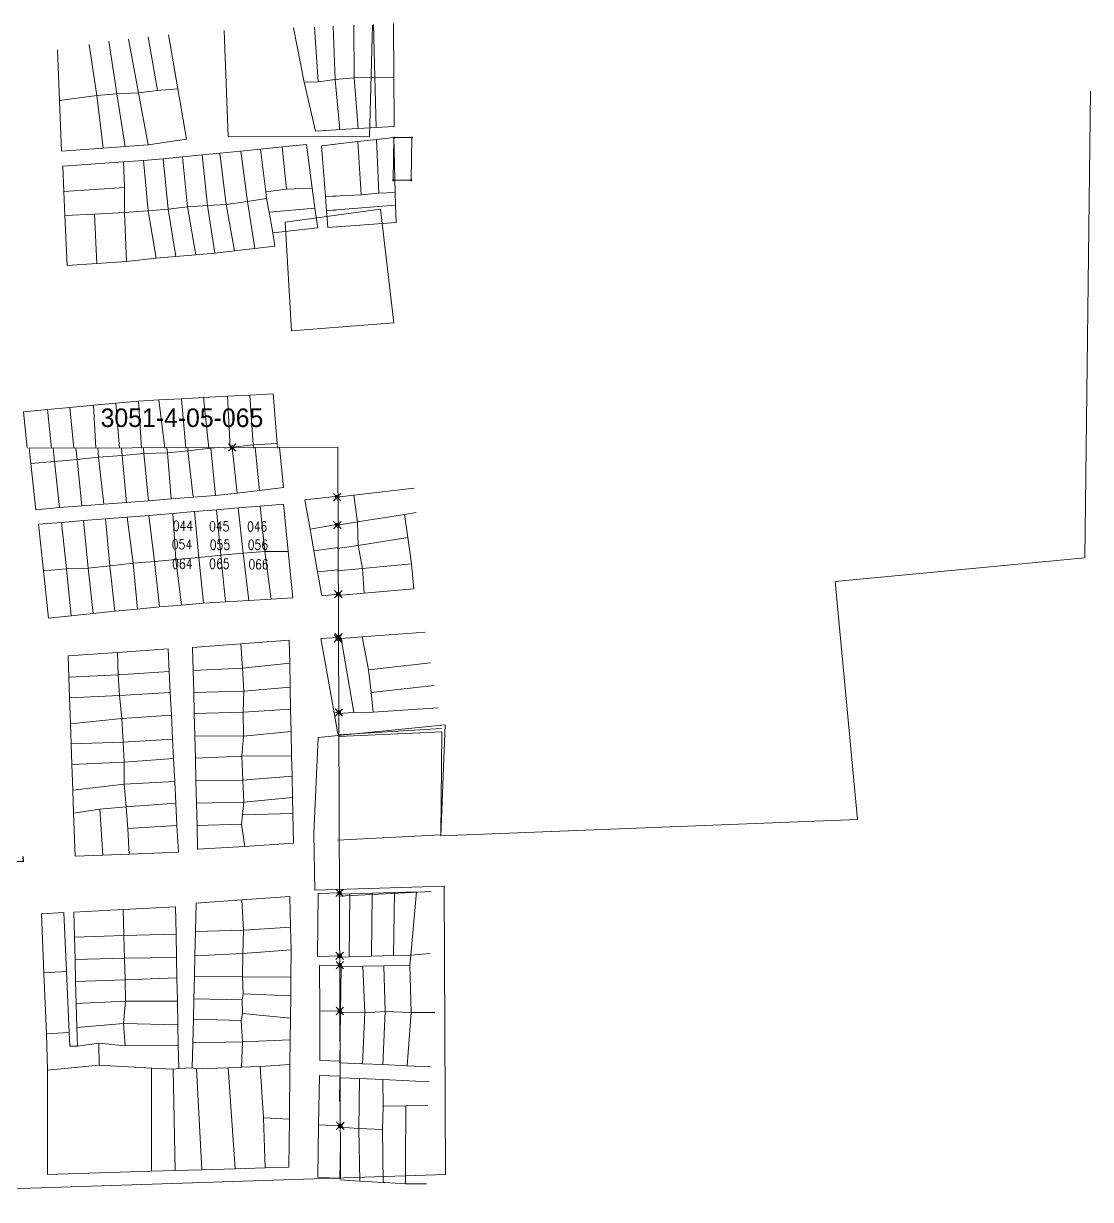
# Model space of a CAD drawing. Header units: millimetres. Extents: x 605783 to 622482, y 1302882 to 1322290.
# Drawn here: x 621669.5 to 622101.2, y 1321432.2 to 1321908.1 of the extents above; entities that cross this region are included whole.
import ezdxf
from ezdxf.enums import TextEntityAlignment as Align

# ---------------------------------------------------------------- set-up
doc = ezdxf.new("R2010")
doc.units = ezdxf.units.MM
doc.header["$PDMODE"] = 35
doc.header["$PDSIZE"] = 1.5
for name, color, linetype in [('10', 7, 'Continuous'), ('2', 7, 'Continuous'), ('6', 7, 'Continuous'), ('CVL_CUADCON_LIN', 8, 'Continuous')]:
    doc.layers.add(name, color=color, linetype=linetype)
for name, color, linetype, lineweight in [('Nivel 1', 7, 'Continuous', 0), ('Nivel 10', 7, 'Continuous', 0), ('Nivel 16', 7, 'Continuous', 0), ('Nivel 2', 7, 'Continuous', 0), ('Nivel 30', 7, 'Continuous', 0)]:
    doc.layers.add(name, color=color, linetype=linetype, lineweight=lineweight)
doc.styles.add('ROMANS', font='ROMANS', dxfattribs={"height": 0.2})
doc.styles.add('Style-ENGINEERING', font='ENGINEERING.shx')
doc.dimstyles.new('STANDARD$0', dxfattribs={"dimtxt": 0.6, "dimasz": 0.5, "dimexe": 0.125, "dimexo": 0.000625, "dimgap": 0.0625, "dimtad": 0, "dimzin": 1, "dimdsep": 46, "dimtxsty": 'ROMANS', "dimblk1": 'ARCHTICK', "dimblk2": 'ARCHTICK', "dimsah": 1, "dimcen": 2.5, "dimclrd": 1, "dimclre": 1, "dimclrt": 30, "dimaunit": 1, "dimadec": 0, "dimazin": 0, "dimtfac": 1, "dimtix": 1, "dimtofl": 0, "dimtmove": 1, "dimatfit": 3, "dimldrblk": 'ARCHTICK', "dimfxl": 1, "dimtolj": 1, "dimtzin": 1, "dimarcsym": 0})

# ---------------------------------------------------------------- blocks, each defined once
blk = doc.blocks.new('_ARCHTICK')
at = {"color": 0, "linetype": 'ByBlock', "const_width": 0.15}
blk.add_lwpolyline([(-0.5, -0.5), (0.5, 0.5)], dxfattribs=at)
blk = doc.blocks.new('*D317')
at = {"layer": 'CVL_CUADCON_LIN', "color": 1, "lineweight": -2, "ltscale": 0.5, "transparency": 16777216}
for p, q in [((621669.27, 1321570.99), (621669.35, 1321568.88)), ((621648.12, 1321570.2), (621648.2, 1321568.09)), ((621648.2, 1321568.21), (621658.12, 1321568.58)), ((621669.34, 1321569), (621659.42, 1321568.63))]:
    blk.add_line(p, q, dxfattribs=at)
at = {"layer": 'Defpoints', "color": 0, "lineweight": 5, "ltscale": 0.5, "transparency": 16777216}
for p in [(621669.27, 1321570.99), (621648.12, 1321570.2), (621669.34, 1321569)]:
    blk.add_point(p, dxfattribs=at)
at = {"layer": 'CVL_CUADCON_LIN', "color": 1, "lineweight": -2, "ltscale": 0.5, "transparency": 16777216, "xscale": 0.5, "yscale": 0.5, "zscale": 0.5}
for p, rotation in [((621648.2, 1321568.21), 182.1297429519543), ((621669.34, 1321569), 2.129742951954347)]:
    blk.add_blockref('_ARCHTICK', p, dxfattribs=dict(at, rotation=rotation))
at = {"layer": 'CVL_CUADCON_LIN', "color": 30, "lineweight": 5, "ltscale": 0.5, "transparency": 16777216, "insert": (621658.77, 1321568.61), "char_height": 0.2, "attachment_point": 5, "rotation": 2.1297, "style": 'ROMANS'}
blk.add_mtext('\\A1;21.16m.', dxfattribs=at)

msp = doc.modelspace()

# ---------------------------------------------------------------- linework, layer by layer
at = {"color": 1, "linetype": 'Continuous', "lineweight": 5, "flags": 128}
msp.add_lwpolyline([(621819.39813, 1321861.90326), (621826.60809, 1321861.90346), (621826.36259, 1321844.65516), (621819.13259, 1321844.65516)], close=True, dxfattribs=at)
at = {"color": 1, "lineweight": 5}
for points in [[(621819.13639, 1321844.90513), (621819.39428, 1321861.65329)], [(621819.64809, 1321861.90327), (621826.35809, 1321861.90345)], [(621826.60453, 1321861.65349), (621826.36614, 1321844.90514)], [(621826.11259, 1321844.65516), (621819.38259, 1321844.65516)]]:
    msp.add_lwpolyline(points, dxfattribs=at)
for centre in [(621819.39809, 1321861.90326), (621826.60809, 1321861.90346), (621819.13259, 1321844.65516), (621826.36259, 1321844.65516)]:
    msp.add_circle(centre, 0.25, dxfattribs=at)
at = {"layer": '2', "color": 1, "linetype": 'Continuous', "lineweight": 5}
for points in [[(621750.77192, 1321905.29493), (621752.29592, 1321862.35793), (621809.46692, 1321862.17193), (621810.72392, 1321907.41093)], [(621840.31692, 1321442.31393), (621839.74892, 1321558.99293), (621787.42992, 1321557.38493), (621787.01392, 1321580.26093), (621788.77192, 1321619.16593), (621840.05092, 1321624.32693), (621838.33592, 1321579.31993), (622006.96592, 1321585.99893), (621997.90392, 1321682.28593), (622098.94192, 1321691.83393), (622101.16692, 1321880.72693)], [(621840.31692, 1321442.31393), (621533.00892, 1321432.19993), (621531.15492, 1321478.96293), (621494.86792, 1321473.39093), (621477.61492, 1321578.52293), (621512.88392, 1321584.34193), (621508.60792, 1321614.31193), (621478.91492, 1321610.30693), (621475.91792, 1321675.11193), (621526.91092, 1321684.59193), (621520.92692, 1321740.73393), (621535.65092, 1321742.09893)]]:
    msp.add_lwpolyline(points, dxfattribs=at)
msp.add_lwpolyline([(621775.36892, 1321827.67493), (621813.95892, 1321832.97393), (621819.31192, 1321787.00993), (621777.91592, 1321783.72693)], close=True, dxfattribs=at)
at = {"layer": '6', "color": 1, "linetype": 'Continuous', "lineweight": 5}
msp.add_line((621797.05609, 1321554.93326), (621834.49209, 1321556.77426), dxfattribs=at)
msp.add_lwpolyline([(621797.05409, 1321619.52926), (621838.80709, 1321621.49026), (621838.39709, 1321579.71226), (621796.59309, 1321577.64926)], dxfattribs=at)
at = {"layer": 'CVL_CUADCON_LIN', "color": 1, "lineweight": 5, "ltscale": 0.5, "const_width": 0.1, "flags": 128}
for points in [[(621833.88565, 1321485.88914), (621824.69009, 1321486.31426)], [(621833.70009, 1321479.86426), (621824.50452, 1321480.28938)]]:
    msp.add_lwpolyline(points, dxfattribs=at)
at = {"layer": 'Nivel 1', "color": 1, "linetype": 'Continuous', "lineweight": 5}
msp.add_line((621748.38709, 1321736.50026), (621748.38809, 1321736.50026), dxfattribs=at)
for p in [(621753.96709, 1321736.52126), (621796.46609, 1321716.39326), (621796.50709, 1321705.02426), (621796.90009, 1321677.12326), (621796.96509, 1321659.66926), (621796.67209, 1321659.17726), (621797.07809, 1321629.31326), (621797.35009, 1321556.27326), (621797.44509, 1321530.77126), (621797.45909, 1321527.00526), (621797.52809, 1321508.47526), (621797.70109, 1321462.02826)]:
    msp.add_point(p, dxfattribs=at)
at = {"layer": 'Nivel 16', "color": 1, "linetype": 'Continuous', "lineweight": 5, "flags": 128}
msp.add_lwpolyline([(621671.84509, 1321736.21626), (621796.67809, 1321736.67926), (621797.78009, 1321440.67526)], dxfattribs=at)
at = {"layer": 'Nivel 2', "color": 1, "linetype": 'Continuous', "lineweight": 5, "flags": 128}
for points in [[(621797.05409, 1321619.52926), (621838.80709, 1321621.49026), (621838.39709, 1321579.71226), (621796.59309, 1321577.64926)], [(621797.05609, 1321554.93326), (621834.49209, 1321556.77426)]]:
    msp.add_lwpolyline(points, dxfattribs=at)
at = {"layer": 'Nivel 30', "color": 1, "linetype": 'Continuous', "lineweight": 5}
for p, q in [((621783.05809, 1321884.37026), (621778.81309, 1321906.28126)), ((621788.69609, 1321884.47526), (621787.27809, 1321906.65726)), ((621794.78409, 1321906.99026), (621795.65209, 1321885.48626)), ((621794.78409, 1321906.99026), (621795.65209, 1321885.48626)), ((621803.24809, 1321886.06026), (621803.14909, 1321907.36126)), ((621811.17509, 1321907.71726), (621811.72209, 1321886.35126)), ((621819.25009, 1321908.07626), (621819.35209, 1321886.16826)), ((621699.25009, 1321878.95426), (621696.13409, 1321899.57726)), ((621704.09309, 1321900.88026), (621707.26509, 1321879.60526)), ((621716.10409, 1321880.01126), (621712.07509, 1321901.75926)), ((621719.99609, 1321902.63026), (621723.79809, 1321880.92626)), ((621728.23609, 1321903.53726), (621732.02009, 1321881.70426)), ((621684.12909, 1321876.90626), (621683.28809, 1321897.47226)), ((621795.65209, 1321885.48626), (621788.69609, 1321884.47526)), ((621795.65209, 1321885.48626), (621794.51509, 1321885.32126)), ((621803.24809, 1321886.06026), (621795.65209, 1321885.48626)), ((621796.08109, 1321885.51826), (621795.65209, 1321885.48626)), ((621795.65209, 1321885.48626), (621796.08109, 1321880.90826)), ((621795.65209, 1321885.48626), (621797.55909, 1321865.13426)), ((621811.72209, 1321886.35126), (621803.24809, 1321886.06026)), ((621803.24809, 1321886.06026), (621804.96409, 1321865.57826)), ((621812.17909, 1321866.01126), (621811.72209, 1321886.35126)), ((621819.35209, 1321886.16826), (621811.72209, 1321886.35126)), ((621819.35209, 1321886.16826), (621819.43409, 1321868.65526)), ((621707.26509, 1321879.60526), (621716.10409, 1321880.01126)), ((621723.79809, 1321880.92626), (621716.10409, 1321880.01126)), ((621716.10409, 1321880.01126), (621720.00109, 1321858.95326)), ((621723.79809, 1321880.92626), (621732.02009, 1321881.70426)), ((621732.02009, 1321881.70426), (621735.48209, 1321861.23626)), ((621788.69609, 1321884.47526), (621783.05809, 1321884.37026)), ((621787.66409, 1321864.54126), (621783.05809, 1321884.37026)), ((621699.25009, 1321878.95426), (621684.12909, 1321876.90626)), ((621684.96709, 1321856.45026), (621684.12909, 1321876.90626)), ((621699.25009, 1321878.95426), (621707.26509, 1321879.60526)), ((621701.72009, 1321857.64726), (621699.25009, 1321878.95426)), ((621710.70209, 1321858.28826), (621707.26509, 1321879.60526)), ((621804.96409, 1321865.57826), (621797.55909, 1321865.13426)), ((621812.17909, 1321866.01126), (621804.96409, 1321865.57826)), ((621819.44409, 1321866.44726), (621812.17909, 1321866.01126)), ((621819.43409, 1321868.65526), (621819.44409, 1321866.44726)), ((621735.48209, 1321861.23626), (621720.00109, 1321858.95326)), ((621796.08109, 1321865.04526), (621787.66409, 1321864.54126)), ((621797.55909, 1321865.13426), (621794.51509, 1321864.95226)), ((621804.82909, 1321860.27126), (621812.34109, 1321861.11326)), ((621812.34109, 1321861.11326), (621819.39809, 1321861.90326)), ((621813.21709, 1321839.37126), (621812.34109, 1321861.11326)), ((621819.39809, 1321861.90326), (621819.93709, 1321839.75026)), ((621701.72009, 1321857.64726), (621684.96709, 1321856.45026)), ((621710.70209, 1321858.28826), (621701.72009, 1321857.64726)), ((621720.00109, 1321858.95326), (621710.70209, 1321858.28826)), ((621748.91809, 1321855.61326), (621757.41209, 1321856.46226)), ((621757.41209, 1321856.46226), (621765.43809, 1321857.26226)), ((621757.41209, 1321856.46226), (621760.15209, 1321836.01026)), ((621765.43809, 1321857.26226), (621774.18109, 1321858.13526)), ((621765.43809, 1321857.26226), (621767.59609, 1321839.98826)), ((621774.18109, 1321858.13526), (621783.96709, 1321859.11326)), ((621774.18109, 1321858.13526), (621775.88109, 1321841.05126)), ((621783.96709, 1321859.11326), (621786.35009, 1321841.49726)), ((621790.09209, 1321858.62026), (621796.08109, 1321859.29126)), ((621791.65409, 1321838.02526), (621790.09209, 1321858.62026)), ((621794.51509, 1321859.11626), (621804.82909, 1321860.27126)), ((621806.13609, 1321838.71926), (621804.82909, 1321860.27126)), ((621685.42809, 1321850.33826), (621709.93709, 1321852.06726)), ((621709.93709, 1321852.06726), (621718.09909, 1321852.70526)), ((621710.34709, 1321841.78426), (621709.93709, 1321852.06726)), ((621718.09909, 1321852.70526), (621725.99109, 1321853.32426)), ((621718.09909, 1321852.70526), (621719.99109, 1321832.23926)), ((621725.99109, 1321853.32426), (621733.82909, 1321854.10726)), ((621728.06909, 1321832.97026), (621725.99109, 1321853.32426)), ((621733.82909, 1321854.10726), (621741.82509, 1321854.90526)), ((621733.82909, 1321854.10726), (621735.90009, 1321833.92026)), ((621741.82509, 1321854.90526), (621748.91809, 1321855.61326)), ((621744.00409, 1321834.42726), (621741.82509, 1321854.90526)), ((621748.91809, 1321855.61326), (621751.55509, 1321834.81726)), ((621685.86409, 1321840.04926), (621685.42809, 1321850.33826)), ((621710.34709, 1321841.78426), (621685.86409, 1321840.04926)), ((621710.34709, 1321841.78426), (621710.37609, 1321831.53426)), ((621686.27509, 1321830.35026), (621685.86409, 1321840.04926)), ((621760.15209, 1321836.01026), (621767.87309, 1321837.24126)), ((621775.88109, 1321841.05126), (621767.59609, 1321839.98826)), ((621767.87309, 1321837.24126), (621767.59609, 1321839.98826)), ((621767.87309, 1321837.24126), (621768.93509, 1321831.73326)), ((621786.35009, 1321841.49726), (621775.88109, 1321841.05126)), ((621786.35009, 1321841.49726), (621787.45009, 1321833.36526)), ((621796.08109, 1321838.23726), (621791.65409, 1321838.02526)), ((621792.09009, 1321832.28526), (621791.65409, 1321838.02526)), ((621806.13609, 1321838.71926), (621794.51509, 1321838.16226)), ((621813.21709, 1321839.37126), (621806.13609, 1321838.71926)), ((621813.21709, 1321839.37126), (621819.93709, 1321839.75026)), ((621819.93709, 1321839.75026), (621820.06409, 1321834.55726)), ((621710.37609, 1321831.53426), (621719.99109, 1321832.23926)), ((621728.06909, 1321832.97026), (621719.99109, 1321832.23926)), ((621723.22409, 1321813.11726), (621719.99109, 1321832.23926)), ((621728.06909, 1321832.97026), (621735.90009, 1321833.92026)), ((621731.11409, 1321813.78126), (621728.06909, 1321832.97026)), ((621744.00409, 1321834.42726), (621735.90009, 1321833.92026)), ((621735.90009, 1321833.92026), (621739.30109, 1321814.47026)), ((621751.55509, 1321834.81726), (621744.00409, 1321834.42726)), ((621744.00409, 1321834.42726), (621746.90309, 1321815.11026)), ((621751.55509, 1321834.81726), (621760.15209, 1321836.01026)), ((621751.55509, 1321834.81726), (621754.86809, 1321816.05126)), ((621760.15209, 1321836.01026), (621763.14009, 1321817.02726)), ((621787.45009, 1321833.36526), (621768.93509, 1321831.73326)), ((621787.45009, 1321833.36526), (621788.53709, 1321825.33326)), ((621796.08109, 1321832.60926), (621792.09009, 1321832.28526)), ((621792.60409, 1321825.49726), (621792.09009, 1321832.28526)), ((621820.06409, 1321834.55726), (621794.51509, 1321832.48226)), ((621820.06409, 1321834.55726), (621820.23609, 1321827.50426)), ((621686.27509, 1321830.35026), (621698.29809, 1321830.95726)), ((621687.13309, 1321810.10226), (621686.27509, 1321830.35026)), ((621710.37609, 1321831.53426), (621698.29809, 1321830.95726)), ((621698.29809, 1321830.95726), (621699.18009, 1321810.91926)), ((621711.22909, 1321811.73626), (621710.37609, 1321831.53426)), ((621770.37809, 1321823.36626), (621768.93509, 1321831.73326)), ((621820.23609, 1321827.50426), (621794.51509, 1321825.63626)), ((621788.53709, 1321825.33326), (621770.37809, 1321823.36626)), ((621770.37809, 1321823.36626), (621771.14409, 1321817.97226)), ((621796.08109, 1321825.75026), (621792.60409, 1321825.49726)), ((621771.14409, 1321817.97226), (621763.14009, 1321817.02726)), ((621731.11409, 1321813.78126), (621723.22409, 1321813.11726)), ((621739.30109, 1321814.47026), (621731.11409, 1321813.78126)), ((621746.90309, 1321815.11026), (621739.30109, 1321814.47026)), ((621754.86809, 1321816.05126), (621746.90309, 1321815.11026)), ((621763.14009, 1321817.02726), (621754.86809, 1321816.05126)), ((621699.18009, 1321810.91926), (621687.13309, 1321810.10226)), ((621711.22909, 1321811.73626), (621699.18009, 1321810.91926)), ((621723.22409, 1321813.11726), (621711.22909, 1321811.73626)), ((621724.26709, 1321755.74426), (621733.41009, 1321756.23326)), ((621733.41009, 1321756.23326), (621742.31609, 1321756.70926)), ((621733.41009, 1321756.23326), (621735.20709, 1321736.24526)), ((621742.31609, 1321756.70926), (621752.06809, 1321757.22926)), ((621742.31609, 1321756.70926), (621744.55109, 1321736.24526)), ((621752.06809, 1321757.22926), (621761.03309, 1321757.70926)), ((621753.19509, 1321736.46826), (621752.06809, 1321757.22926)), ((621761.03309, 1321757.70926), (621770.47609, 1321758.21326)), ((621762.41609, 1321737.60526), (621761.03309, 1321757.70926)), ((621770.47609, 1321758.21326), (621772.15409, 1321738.09326)), ((621669.60009, 1321750.90426), (621679.26009, 1321751.82026)), ((621679.26009, 1321751.82026), (621688.23409, 1321752.67026)), ((621679.26009, 1321751.82026), (621680.82709, 1321736.24526)), ((621688.23409, 1321752.67026), (621697.81409, 1321753.57826)), ((621688.23409, 1321752.67026), (621689.95809, 1321736.24526)), ((621697.81409, 1321753.57826), (621706.89909, 1321754.43826)), ((621698.84909, 1321736.24526), (621697.81409, 1321753.57826)), ((621706.89909, 1321754.43826), (621716.03109, 1321755.30426)), ((621706.89909, 1321754.43826), (621708.38309, 1321736.24526)), ((621716.03109, 1321755.30426), (621724.26709, 1321755.74426)), ((621716.03109, 1321755.30426), (621717.33709, 1321736.24526)), ((621724.26709, 1321755.74426), (621726.75509, 1321736.24526)), ((621671.07109, 1321736.24526), (621669.60009, 1321750.90426)), ((621762.41609, 1321737.60526), (621753.19509, 1321736.46826)), ((621772.15409, 1321738.09326), (621762.41609, 1321737.60526)), ((621762.55009, 1321736.24526), (621762.41609, 1321737.60526)), ((621772.15409, 1321738.09326), (621772.34409, 1321736.24526)), ((621672.46809, 1321730.01826), (621671.84609, 1321736.21626)), ((621681.59909, 1321736.25226), (621682.14109, 1321730.85926)), ((621690.72809, 1321736.28626), (621691.22109, 1321731.59226)), ((621691.22109, 1321731.59226), (621699.81709, 1321732.60026)), ((621699.81709, 1321732.60026), (621699.59509, 1321736.31926)), ((621699.81709, 1321732.60026), (621709.39009, 1321733.24726)), ((621702.08309, 1321713.57226), (621699.81709, 1321732.60026)), ((621709.13609, 1321736.35426), (621709.39009, 1321733.24726)), ((621709.39009, 1321733.24726), (621718.24009, 1321734.08626)), ((621709.39009, 1321733.24726), (621711.16709, 1321714.27226)), ((621718.08209, 1321736.38726), (621718.24009, 1321734.08626)), ((621718.24009, 1321734.08626), (621727.77709, 1321734.40626)), ((621720.05009, 1321714.95626), (621718.24009, 1321734.08626)), ((621727.52009, 1321736.42226), (621727.77709, 1321734.40626)), ((621727.77709, 1321734.40626), (621736.06609, 1321735.21826)), ((621729.24309, 1321715.66426), (621727.77709, 1321734.40626)), ((621735.95509, 1321736.45426), (621736.06609, 1321735.21826)), ((621745.33209, 1321736.21126), (621736.06609, 1321735.21826)), ((621736.06609, 1321735.21826), (621738.21809, 1321716.35426)), ((621745.30209, 1321736.48826), (621745.33209, 1321736.21126)), ((621745.33209, 1321736.21126), (621748.38709, 1321736.50026)), ((621747.27009, 1321717.05226), (621745.33209, 1321736.21126)), ((621750.83609, 1321736.24526), (621753.19509, 1321736.46826)), ((621753.22009, 1321736.24526), (621753.19509, 1321736.46826)), ((621756.00709, 1321718.08526), (621753.96709, 1321736.52126)), ((621765.00009, 1321719.14926), (621763.29109, 1321736.55526)), ((621773.08209, 1321736.59126), (621774.75709, 1321720.30226)), ((621682.14109, 1321730.85926), (621672.46809, 1321730.01826)), ((621674.53109, 1321711.33126), (621672.46809, 1321730.01826)), ((621691.22109, 1321731.59226), (621682.14109, 1321730.85926)), ((621684.07709, 1321712.18626), (621682.14109, 1321730.85926)), ((621693.07009, 1321712.87926), (621691.22109, 1321731.59226)), ((621756.00709, 1321718.08526), (621747.27009, 1321717.05226)), ((621765.00009, 1321719.14926), (621756.00709, 1321718.08526)), ((621774.75709, 1321720.30226), (621765.00009, 1321719.14926)), ((621803.19709, 1321717.18526), (621827.59309, 1321720.05926)), ((621702.08309, 1321713.57226), (621693.07009, 1321712.87926)), ((621711.16709, 1321714.27226), (621702.08309, 1321713.57226)), ((621720.05009, 1321714.95626), (621711.16709, 1321714.27226)), ((621729.24309, 1321715.66426), (621720.05009, 1321714.95626)), ((621738.21809, 1321716.35426), (621729.24309, 1321715.66426)), ((621747.27009, 1321717.05226), (621738.21809, 1321716.35426)), ((621765.26209, 1321712.79326), (621774.72209, 1321713.59026)), ((621774.72209, 1321713.59026), (621776.62709, 1321694.37926)), ((621783.40309, 1321715.29226), (621796.75209, 1321716.86426)), ((621785.46809, 1321703.47526), (621783.40309, 1321715.29226)), ((621796.46609, 1321716.39326), (621803.19709, 1321717.18526)), ((621803.19709, 1321717.18526), (621804.71409, 1321706.46926)), ((621684.07709, 1321712.18626), (621674.53109, 1321711.33126)), ((621693.07009, 1321712.87926), (621684.07709, 1321712.18626)), ((621711.47509, 1321708.30026), (621720.24709, 1321708.99726)), ((621720.24709, 1321708.99726), (621729.97709, 1321709.81726)), ((621722.52809, 1321690.32226), (621720.24709, 1321708.99726)), ((621729.97709, 1321709.81726), (621738.75109, 1321710.55726)), ((621729.97709, 1321709.81726), (621731.19709, 1321691.21226)), ((621738.75109, 1321710.55726), (621747.54409, 1321711.29826)), ((621738.75109, 1321710.55726), (621740.44409, 1321691.96726)), ((621747.54409, 1321711.29826), (621756.31809, 1321712.03926)), ((621747.54409, 1321711.29826), (621749.40609, 1321692.90926)), ((621756.31809, 1321712.03926), (621765.26209, 1321712.79326)), ((621756.31809, 1321712.03926), (621758.35709, 1321693.70226)), ((621765.26209, 1321712.79326), (621767.18809, 1321694.40626)), ((621823.65509, 1321709.42626), (621804.71409, 1321706.46926)), ((621828.39009, 1321710.16926), (621823.65509, 1321709.42626)), ((621823.65509, 1321709.42626), (621825.01309, 1321700.06126)), ((621675.59009, 1321705.45126), (621684.91909, 1321706.19126)), ((621677.63409, 1321686.58326), (621675.59009, 1321705.45126)), ((621684.91909, 1321706.19126), (621693.81009, 1321706.89826)), ((621686.89609, 1321687.40926), (621684.91909, 1321706.19126)), ((621693.81009, 1321706.89826), (621702.66309, 1321707.60026)), ((621695.66609, 1321687.61426), (621693.81009, 1321706.89826)), ((621702.66309, 1321707.60026), (621711.47509, 1321708.30026)), ((621704.49309, 1321688.60226), (621702.66309, 1321707.60026)), ((621713.89009, 1321689.72326), (621711.47509, 1321708.30026)), ((621796.79409, 1321705.47026), (621785.46809, 1321703.47526)), ((621804.71409, 1321706.46926), (621796.50709, 1321705.02426)), ((621804.97009, 1321696.79226), (621804.71409, 1321706.46926)), ((621787.00409, 1321694.69026), (621785.46809, 1321703.47526)), ((621825.01309, 1321700.06126), (621804.97009, 1321696.79226)), ((621825.01309, 1321700.06126), (621826.56009, 1321689.38126)), ((621767.18809, 1321694.40626), (621758.35709, 1321693.70226)), ((621769.72509, 1321675.09626), (621767.18809, 1321694.40626)), ((621776.62709, 1321694.37926), (621767.18809, 1321694.40626)), ((621776.62709, 1321694.37926), (621778.48809, 1321675.61626)), ((621787.00409, 1321694.69026), (621796.82909, 1321696.07026)), ((621788.49009, 1321686.19826), (621787.00409, 1321694.69026)), ((621796.54109, 1321695.60826), (621804.97009, 1321696.79226)), ((621806.63909, 1321687.52126), (621804.97009, 1321696.79226)), ((621713.89009, 1321689.72326), (621704.49309, 1321688.60226)), ((621722.52809, 1321690.32226), (621713.89009, 1321689.72326)), ((621715.70609, 1321671.14626), (621713.89009, 1321689.72326)), ((621722.52809, 1321690.32226), (621731.19709, 1321691.21226)), ((621724.50309, 1321672.03626), (621722.52809, 1321690.32226)), ((621740.44409, 1321691.96726), (621731.19709, 1321691.21226)), ((621731.19709, 1321691.21226), (621733.41709, 1321672.75126)), ((621740.44409, 1321691.96726), (621749.40609, 1321692.90926)), ((621742.32909, 1321673.46526), (621740.44409, 1321691.96726)), ((621749.40609, 1321692.90926), (621758.35709, 1321693.70226)), ((621751.26109, 1321673.99726), (621749.40609, 1321692.90926)), ((621760.73409, 1321674.56126), (621758.35709, 1321693.70226)), ((621677.63409, 1321686.58326), (621686.89609, 1321687.40926)), ((621679.70009, 1321667.50726), (621677.63409, 1321686.58326)), ((621686.89609, 1321687.40926), (621695.66609, 1321687.61426)), ((621686.89609, 1321687.40926), (621688.75609, 1321668.42126)), ((621695.66609, 1321687.61426), (621704.49309, 1321688.60226)), ((621697.71409, 1321669.32826), (621695.66609, 1321687.61426)), ((621706.54109, 1321670.22026), (621704.49309, 1321688.60226)), ((621788.49009, 1321686.19826), (621796.86309, 1321687.01726)), ((621790.17909, 1321676.53626), (621788.49009, 1321686.19826)), ((621796.57409, 1321686.53726), (621806.63909, 1321687.52126)), ((621826.56009, 1321689.38126), (621806.63909, 1321687.52126)), ((621806.63909, 1321687.52126), (621807.38309, 1321677.57926)), ((621826.56009, 1321689.38126), (621827.37809, 1321679.32526)), ((621778.48809, 1321675.61626), (621769.72509, 1321675.09626)), ((621796.90009, 1321677.12326), (621790.17909, 1321676.53626)), ((621807.38309, 1321677.57926), (621796.61009, 1321676.63826)), ((621827.37809, 1321679.32526), (621807.38309, 1321677.57926)), ((621715.70609, 1321671.14626), (621706.54109, 1321670.22026)), ((621724.50309, 1321672.03626), (621715.70609, 1321671.14626)), ((621733.41709, 1321672.75126), (621724.50309, 1321672.03626)), ((621742.32909, 1321673.46526), (621733.41709, 1321672.75126)), ((621751.26109, 1321673.99726), (621742.32909, 1321673.46526)), ((621760.73409, 1321674.56126), (621751.26109, 1321673.99726)), ((621769.72509, 1321675.09626), (621760.73409, 1321674.56126)), ((621688.75609, 1321668.42126), (621679.70009, 1321667.50726)), ((621697.71409, 1321669.32826), (621688.75609, 1321668.42126)), ((621706.54109, 1321670.22026), (621697.71409, 1321669.32826)), ((621806.53809, 1321659.89526), (621832.06309, 1321661.75326)), ((621737.96509, 1321655.61726), (621757.47409, 1321657.09226)), ((621757.47409, 1321657.09226), (621777.01309, 1321658.56826)), ((621758.16809, 1321647.17926), (621757.47409, 1321657.09226)), ((621777.01309, 1321658.56826), (621777.21009, 1321649.24526)), ((621789.81309, 1321659.14826), (621796.96509, 1321659.66926)), ((621795.17009, 1321629.18526), (621789.81309, 1321659.14826)), ((621796.67209, 1321659.17726), (621798.02609, 1321659.27626)), ((621798.02609, 1321659.27626), (621806.53809, 1321659.89526)), ((621803.20209, 1321629.24826), (621798.02609, 1321659.27626)), ((621806.53809, 1321659.89526), (621809.11309, 1321646.50026)), ((621687.57309, 1321652.16726), (621707.56809, 1321653.57026)), ((621687.87709, 1321643.50726), (621687.57309, 1321652.16726)), ((621707.56809, 1321653.57026), (621727.99309, 1321655.00326)), ((621707.56809, 1321653.57026), (621707.78009, 1321644.46326)), ((621727.99309, 1321655.00326), (621728.45509, 1321645.92226)), ((621738.19509, 1321646.25126), (621737.96509, 1321655.61726)), ((621758.16809, 1321647.17926), (621738.19509, 1321646.25126)), ((621777.21009, 1321649.24526), (621758.16809, 1321647.17926)), ((621758.67309, 1321637.90926), (621758.16809, 1321647.17926)), ((621777.21009, 1321649.24526), (621777.41509, 1321639.56026)), ((621809.11309, 1321646.50026), (621834.15109, 1321649.39726)), ((621707.78009, 1321644.46326), (621687.87709, 1321643.50726)), ((621688.16609, 1321635.25826), (621687.87709, 1321643.50726)), ((621728.45509, 1321645.92226), (621707.78009, 1321644.46326)), ((621708.39009, 1321636.18426), (621707.78009, 1321644.46326)), ((621728.45509, 1321645.92226), (621728.89309, 1321637.29926)), ((621738.41509, 1321637.32526), (621738.19509, 1321646.25126)), ((621809.11309, 1321646.50026), (621810.12409, 1321637.42326)), ((621708.39009, 1321636.18426), (621728.89309, 1321637.29926)), ((621728.89309, 1321637.29926), (621729.35709, 1321628.16826)), ((621738.41509, 1321637.32526), (621758.67309, 1321637.90926)), ((621738.62409, 1321628.81826), (621738.41509, 1321637.32526)), ((621758.67309, 1321637.90926), (621758.39009, 1321629.33826)), ((621758.67309, 1321637.90926), (621777.41509, 1321639.56026)), ((621777.41509, 1321639.56026), (621777.60609, 1321630.57626)), ((621810.12409, 1321637.42326), (621835.71209, 1321640.16726)), ((621810.93109, 1321629.36226), (621810.12409, 1321637.42326)), ((621688.16609, 1321635.25826), (621708.39009, 1321636.18426)), ((621688.54009, 1321624.62326), (621688.16609, 1321635.25826)), ((621708.39009, 1321636.18426), (621709.34509, 1321626.78926)), ((621729.35709, 1321628.16826), (621709.34509, 1321626.78926)), ((621729.35709, 1321628.16826), (621729.84909, 1321618.49826)), ((621758.39009, 1321629.33826), (621738.62409, 1321628.81826)), ((621738.84409, 1321619.87226), (621738.62409, 1321628.81826)), ((621758.39009, 1321629.33826), (621777.60609, 1321630.57626)), ((621758.49309, 1321619.75626), (621758.39009, 1321629.33826)), ((621777.60609, 1321630.57626), (621777.79709, 1321621.55326)), ((621797.07809, 1321629.31326), (621795.17009, 1321629.18526)), ((621796.69509, 1321620.64926), (621795.17009, 1321629.18526)), ((621803.20209, 1321629.24826), (621796.78209, 1321628.81926)), ((621803.20209, 1321629.24826), (621810.93109, 1321629.36226)), ((621837.23609, 1321631.15526), (621810.93109, 1321629.36226)), ((621709.34509, 1321626.78926), (621688.54009, 1321624.62326)), ((621688.82109, 1321616.59426), (621688.54009, 1321624.62326)), ((621709.82309, 1321617.25426), (621709.34509, 1321626.78926)), ((621838.64909, 1321622.79226), (621796.81309, 1321620.17926)), ((621709.82309, 1321617.25426), (621729.84909, 1321618.49826)), ((621729.84909, 1321618.49826), (621730.25109, 1321610.59226)), ((621738.84409, 1321619.87226), (621758.49309, 1321619.75626)), ((621739.06809, 1321610.72626), (621738.84409, 1321619.87226)), ((621757.91909, 1321611.62226), (621758.49309, 1321619.75626)), ((621777.79709, 1321621.55326), (621758.49309, 1321619.75626)), ((621777.79709, 1321621.55326), (621778.00409, 1321611.74926)), ((621797.11009, 1321620.67526), (621796.69509, 1321620.64926)), ((621709.82309, 1321617.25426), (621688.82109, 1321616.59426)), ((621689.11609, 1321608.16426), (621688.82109, 1321616.59426)), ((621710.26209, 1321609.15626), (621709.82309, 1321617.25426)), ((621689.11609, 1321608.16426), (621710.26209, 1321609.15626)), ((621710.26209, 1321609.15626), (621730.25109, 1321610.59226)), ((621710.26209, 1321609.15626), (621710.28209, 1321600.31726)), ((621730.25109, 1321610.59226), (621730.72209, 1321601.31126)), ((621739.06809, 1321610.72626), (621757.91909, 1321611.62226)), ((621739.29309, 1321601.59026), (621739.06809, 1321610.72626)), ((621757.91909, 1321611.62226), (621778.00409, 1321611.74926)), ((621757.91909, 1321611.62226), (621758.28809, 1321601.91526)), ((621778.00409, 1321611.74926), (621778.17809, 1321603.54426)), ((621689.47709, 1321597.87726), (621689.11609, 1321608.16426)), ((621710.28209, 1321600.31726), (621689.47709, 1321597.87726)), ((621710.28209, 1321600.31726), (621730.72209, 1321601.31126)), ((621711.05209, 1321591.04526), (621710.28209, 1321600.31726)), ((621730.72209, 1321601.31126), (621731.16409, 1321592.62826)), ((621739.29309, 1321601.59026), (621758.28809, 1321601.91526)), ((621739.51409, 1321592.61226), (621739.29309, 1321601.59026)), ((621758.28809, 1321601.91526), (621778.17809, 1321603.54426)), ((621758.61809, 1321592.93726), (621758.28809, 1321601.91526)), ((621778.17809, 1321603.54426), (621778.36409, 1321594.83126)), ((621689.80209, 1321588.58926), (621689.47709, 1321597.87726)), ((621778.36409, 1321594.83126), (621758.61809, 1321592.93726)), ((621778.36409, 1321594.83126), (621778.49909, 1321588.45826)), ((621689.80209, 1321588.58926), (621700.39509, 1321590.15026)), ((621711.05209, 1321591.04526), (621700.39509, 1321590.15026)), ((621701.65709, 1321571.53426), (621700.39509, 1321590.15026)), ((621711.05209, 1321591.04526), (621731.16409, 1321592.62826)), ((621711.05209, 1321591.04526), (621711.71309, 1321582.37326)), ((621731.16409, 1321592.62826), (621731.62509, 1321583.54626)), ((621758.61809, 1321592.93726), (621739.51409, 1321592.61226)), ((621739.73709, 1321583.54626), (621739.51409, 1321592.61226)), ((621758.61809, 1321592.93726), (621758.09209, 1321587.80126)), ((621690.41609, 1321571.09326), (621689.80209, 1321588.58926)), ((621757.70609, 1321584.01726), (621758.09209, 1321587.80126)), ((621758.09209, 1321587.80126), (621778.49909, 1321588.45826)), ((621778.49909, 1321588.45826), (621778.75509, 1321576.33326)), ((621711.71309, 1321582.37326), (621731.62509, 1321583.54626)), ((621712.33909, 1321571.95226), (621711.71309, 1321582.37326)), ((621731.62509, 1321583.54626), (621732.17409, 1321572.73026)), ((621739.73709, 1321583.54626), (621757.70609, 1321584.01726)), ((621739.97309, 1321573.92126), (621739.73709, 1321583.54626)), ((621757.70609, 1321584.01726), (621759.03609, 1321575.10626)), ((621778.75509, 1321576.33326), (621759.03609, 1321575.10626)), ((621701.65709, 1321571.53426), (621690.41609, 1321571.09326)), ((621712.33909, 1321571.95226), (621701.65709, 1321571.53426)), ((621732.17409, 1321572.73026), (621712.33909, 1321571.95226)), ((621759.03609, 1321575.10626), (621739.97309, 1321573.92126)), ((621788.80209, 1321556.02926), (621797.35009, 1321556.27326)), ((621810.61909, 1321556.15226), (621819.68509, 1321556.41126)), ((621819.68509, 1321556.41126), (621819.26009, 1321530.90826)), ((621819.68509, 1321556.41126), (621828.45909, 1321556.66126)), ((621826.17709, 1321531.11126), (621828.45909, 1321556.66126)), ((621739.09609, 1321540.58626), (621739.37009, 1321552.09626)), ((621739.37009, 1321552.09626), (621757.85609, 1321553.43026)), ((621757.85609, 1321553.43026), (621777.29109, 1321554.83326)), ((621757.85609, 1321553.43026), (621758.49909, 1321541.18226)), ((621777.29109, 1321554.83326), (621777.58209, 1321542.40626)), ((621788.42609, 1321530.50726), (621788.80209, 1321556.02926)), ((621797.04509, 1321555.76326), (621801.53509, 1321555.89126)), ((621801.53509, 1321555.89126), (621801.21309, 1321530.38126)), ((621801.53509, 1321555.89126), (621810.61909, 1321556.15226)), ((621810.31609, 1321530.64626), (621810.61909, 1321556.15226)), ((621676.76209, 1321547.78126), (621685.86809, 1321548.30626)), ((621677.77409, 1321523.85226), (621676.76209, 1321547.78126)), ((621685.86809, 1321548.30626), (621686.91709, 1321524.39326)), ((621689.88409, 1321548.52026), (621709.91109, 1321549.51926)), ((621690.15509, 1321538.32926), (621689.88409, 1321548.52026)), ((621709.91109, 1321549.51926), (621731.00709, 1321550.57026)), ((621709.91109, 1321549.51926), (621710.11609, 1321538.99026)), ((621731.00709, 1321550.57026), (621731.23009, 1321539.56426)), ((621758.49909, 1321541.18226), (621777.58209, 1321542.40626)), ((621777.58209, 1321542.40626), (621777.79509, 1321533.25526)), ((621710.11609, 1321538.99026), (621690.15509, 1321538.32926)), ((621690.39409, 1321529.35626), (621690.15509, 1321538.32926)), ((621710.11609, 1321538.99026), (621731.23009, 1321539.56426)), ((621710.35009, 1321529.88326), (621710.11609, 1321538.99026)), ((621731.23009, 1321539.56426), (621731.42109, 1321530.16626)), ((621738.86209, 1321530.82126), (621739.09609, 1321540.58626)), ((621739.09609, 1321540.58626), (621758.49909, 1321541.18226)), ((621758.49909, 1321541.18226), (621758.23809, 1321531.80326)), ((621758.23809, 1321531.80326), (621777.79509, 1321533.25526)), ((621777.79509, 1321533.25526), (621777.68809, 1321522.17326)), ((621690.39409, 1321529.35626), (621710.35009, 1321529.88326)), ((621690.63209, 1321520.39226), (621690.39409, 1321529.35626)), ((621710.35009, 1321529.88326), (621731.42109, 1321530.16626)), ((621710.35009, 1321529.88326), (621710.72809, 1321521.09026)), ((621731.42109, 1321530.16626), (621731.58709, 1321521.91726)), ((621738.66109, 1321522.39426), (621738.86209, 1321530.82126)), ((621738.86209, 1321530.82126), (621758.23809, 1321531.80326)), ((621758.06409, 1321522.35926), (621758.23809, 1321531.80326)), ((621797.44509, 1321530.77126), (621788.42609, 1321530.50726)), ((621801.21309, 1321530.38126), (621797.13709, 1321530.26126)), ((621810.31609, 1321530.64626), (621801.21309, 1321530.38126)), ((621819.26009, 1321530.90826), (621810.31609, 1321530.64626)), ((621826.17709, 1321531.11126), (621819.26009, 1321530.90826)), ((621825.87309, 1321526.94026), (621826.17709, 1321531.11126)), ((621826.17709, 1321531.11126), (621834.05009, 1321531.74826)), ((621686.91709, 1321524.39326), (621677.77409, 1321523.85226)), ((621678.81409, 1321499.21026), (621677.77409, 1321523.85226)), ((621686.91709, 1321524.39326), (621687.99609, 1321499.80526)), ((621789.34509, 1321526.87626), (621797.45909, 1321527.00526)), ((621789.34809, 1321508.34626), (621789.34509, 1321526.87626)), ((621797.15009, 1321526.49026), (621797.99909, 1321526.50326)), ((621797.74209, 1321507.96826), (621797.99909, 1321526.50326)), ((621797.99909, 1321526.50326), (621806.83009, 1321526.64126)), ((621806.83009, 1321526.64126), (621815.34409, 1321526.77426)), ((621807.65209, 1321507.72326), (621806.83009, 1321526.64126)), ((621815.34409, 1321526.77426), (621825.87309, 1321526.94026)), ((621815.89709, 1321508.28726), (621815.34409, 1321526.77426)), ((621826.29409, 1321507.84326), (621825.87309, 1321526.94026)), ((621710.72809, 1321521.09026), (621690.63209, 1321520.39226)), ((621690.86909, 1321511.46826), (621690.63209, 1321520.39226)), ((621731.58709, 1321521.91726), (621710.72809, 1321521.09026)), ((621710.72809, 1321521.09026), (621710.75709, 1321512.49026)), ((621731.58709, 1321521.91726), (621731.77809, 1321512.47926)), ((621738.44609, 1321513.37726), (621738.66109, 1321522.39426)), ((621758.06409, 1321522.35926), (621738.66109, 1321522.39426)), ((621758.06409, 1321522.35926), (621758.38909, 1321515.42626)), ((621758.06409, 1321522.35926), (621777.68809, 1321522.17326)), ((621777.68809, 1321522.17326), (621777.61509, 1321514.64526)), ((621738.25109, 1321505.16926), (621738.44609, 1321513.37726)), ((621758.03509, 1321512.97926), (621738.44609, 1321513.37726)), ((621758.38909, 1321515.42626), (621758.03509, 1321512.97926)), ((621777.61509, 1321514.64526), (621758.38909, 1321515.42626)), ((621777.61509, 1321514.64526), (621777.52509, 1321505.50526)), ((621710.75709, 1321512.49026), (621690.86909, 1321511.46826)), ((621691.12509, 1321501.84726), (621690.86909, 1321511.46826)), ((621710.75709, 1321512.49026), (621710.05009, 1321503.42526)), ((621731.77809, 1321512.47926), (621710.75709, 1321512.49026)), ((621731.77809, 1321512.47926), (621731.97409, 1321502.83126)), ((621758.16009, 1321507.45326), (621758.03509, 1321512.97926)), ((621738.02109, 1321495.55426), (621738.25109, 1321505.16926)), ((621738.25109, 1321505.16926), (621757.59609, 1321504.59626)), ((621758.16009, 1321507.45326), (621757.59609, 1321504.59626)), ((621757.59609, 1321504.59626), (621758.06309, 1321495.99126)), ((621758.16009, 1321507.45326), (621777.52509, 1321505.50526)), ((621777.52509, 1321505.50526), (621777.44109, 1321496.82526)), ((621797.52809, 1321508.47526), (621789.34809, 1321508.34626)), ((621789.35009, 1321488.49626), (621789.34809, 1321508.34626)), ((621797.74209, 1321507.96826), (621797.21709, 1321507.96026)), ((621797.74209, 1321507.96826), (621797.55409, 1321487.56326)), ((621807.65209, 1321507.72326), (621797.74209, 1321507.96826)), ((621806.66609, 1321487.14326), (621807.65209, 1321507.72326)), ((621807.65209, 1321507.72326), (621815.89709, 1321508.28726)), ((621814.84809, 1321486.76726), (621815.89709, 1321508.28726)), ((621826.29409, 1321507.84326), (621815.89709, 1321508.28726)), ((621826.29409, 1321507.84326), (621824.69009, 1321486.31426)), ((621826.29409, 1321507.84326), (621835.95209, 1321507.82826)), ((621678.81409, 1321499.21026), (621687.99609, 1321499.80526)), ((621679.19609, 1321484.51726), (621678.81409, 1321499.21026)), ((621687.99609, 1321499.80526), (621688.23909, 1321494.26626)), ((621710.05009, 1321503.42526), (621691.12509, 1321501.84726)), ((621691.32709, 1321494.25226), (621691.12509, 1321501.84726)), ((621710.71909, 1321494.32526), (621710.05009, 1321503.42526)), ((621731.97409, 1321502.83126), (621710.05009, 1321503.42526)), ((621731.97409, 1321502.83126), (621732.14109, 1321494.53226)), ((621699.96109, 1321495.44726), (621691.32709, 1321494.25226)), ((621710.71909, 1321494.32526), (621699.96109, 1321495.44726)), ((621699.96109, 1321495.44726), (621700.10709, 1321486.59726)), ((621732.14109, 1321494.53226), (621710.71909, 1321494.32526)), ((621732.14109, 1321494.53226), (621732.33109, 1321485.21326)), ((621737.78009, 1321485.45126), (621738.02109, 1321495.55426)), ((621758.06309, 1321495.99126), (621738.02109, 1321495.55426)), ((621758.06309, 1321495.99126), (621757.76209, 1321485.80326)), ((621777.44109, 1321496.82526), (621758.06309, 1321495.99126)), ((621777.44109, 1321496.82526), (621777.34309, 1321486.79526)), ((621688.23909, 1321494.26626), (621691.32709, 1321494.25226)), ((621679.19609, 1321484.51726), (621700.10709, 1321486.59726)), ((621700.10709, 1321486.59726), (621721.26609, 1321485.35926)), ((621721.26609, 1321485.35926), (621721.32309, 1321443.62726)), ((621721.26609, 1321485.35926), (621730.02109, 1321484.91226)), ((621732.33109, 1321485.21326), (621730.02109, 1321484.91226)), ((621730.95009, 1321443.91626), (621730.02109, 1321484.91226)), ((621732.33109, 1321485.21326), (621737.78009, 1321485.45126)), ((621737.78009, 1321485.45126), (621739.47709, 1321485.10626)), ((621752.27909, 1321485.53426), (621739.47709, 1321485.10626)), ((621739.47709, 1321485.10626), (621741.62609, 1321444.23826)), ((621757.76209, 1321485.80326), (621752.27909, 1321485.53426)), ((621755.18909, 1321444.64526), (621752.27909, 1321485.53426)), ((621757.76209, 1321485.80326), (621765.33709, 1321486.07026)), ((621777.34309, 1321486.79526), (621765.33709, 1321486.07026)), ((621766.59709, 1321465.29226), (621765.33709, 1321486.07026)), ((621777.34309, 1321486.79526), (621777.12809, 1321464.71026)), ((621797.60309, 1321488.11626), (621789.35009, 1321488.49626)), ((621797.55409, 1321487.56326), (621797.29009, 1321487.57526)), ((621806.66609, 1321487.14326), (621797.55409, 1321487.56326)), ((621814.84809, 1321486.76726), (621806.66609, 1321487.14326)), ((621824.69009, 1321486.31426), (621814.84809, 1321486.76726)), ((621834.12109, 1321485.87826), (621824.69009, 1321486.31426)), ((621679.20709, 1321442.36326), (621679.19609, 1321484.51726)), ((621788.91609, 1321462.44426), (621789.24509, 1321482.41326)), ((621789.24509, 1321482.41326), (621797.62609, 1321482.03626)), ((621797.31209, 1321481.49626), (621797.54009, 1321481.48626)), ((621797.54009, 1321481.48626), (621797.34709, 1321471.89626)), ((621797.54009, 1321481.48626), (621805.48309, 1321481.13126)), ((621805.24109, 1321460.85726), (621805.48309, 1321481.13126)), ((621805.48309, 1321481.13126), (621814.95509, 1321480.70426)), ((621814.95509, 1321480.70426), (621833.70009, 1321479.86426)), ((621814.99309, 1321469.91226), (621814.95509, 1321480.70426)), ((621814.78609, 1321460.56026), (621814.99309, 1321469.91226)), ((621814.99309, 1321469.91226), (621824.17809, 1321470.08726)), ((621824.10309, 1321446.37526), (621824.17809, 1321470.08726)), ((621833.14009, 1321470.24726), (621824.17809, 1321470.08726)), ((621767.34209, 1321445.01026), (621766.59709, 1321465.29226)), ((621766.59709, 1321465.29226), (621777.12809, 1321464.71026)), ((621777.12809, 1321464.71026), (621776.94009, 1321445.29826)), ((621788.56609, 1321441.23626), (621788.91609, 1321462.44426)), ((621788.91609, 1321462.44426), (621797.70109, 1321462.02826)), ((621805.24109, 1321460.85726), (621797.38409, 1321461.47926)), ((621805.24109, 1321460.85726), (621814.78609, 1321460.56026)), ((621805.65409, 1321439.62826), (621805.24109, 1321460.85726)), ((621814.78609, 1321460.56026), (621815.10109, 1321439.05226)), ((621797.72809, 1321454.55726), (621797.49309, 1321440.69226)), ((621721.32309, 1321443.62726), (621679.20709, 1321442.36326)), ((621730.95009, 1321443.91626), (621721.32309, 1321443.62726)), ((621741.62609, 1321444.23826), (621730.95009, 1321443.91626)), ((621755.18909, 1321444.64526), (621741.62609, 1321444.23826)), ((621767.34209, 1321445.01026), (621755.18909, 1321444.64526)), ((621776.94009, 1321445.29826), (621767.34209, 1321445.01026)), ((621824.07809, 1321438.50426), (621824.10309, 1321446.37526)), ((621797.49309, 1321440.69226), (621788.56609, 1321441.23626)), ((621805.65409, 1321439.62826), (621797.46109, 1321440.12826)), ((621797.77909, 1321440.67526), (621797.49309, 1321440.69226)), ((621815.10109, 1321439.05226), (621805.65409, 1321439.62826)), ((621815.67309, 1321439.01726), (621815.10109, 1321439.05226)), ((621824.07809, 1321438.50426), (621815.67309, 1321439.01726)), ((621832.58409, 1321438.58526), (621824.07809, 1321438.50426))]:
    msp.add_line(p, q, dxfattribs=at)

# ---------------------------------------------------------------- texts
at = {"layer": '10', "color": 1, "linetype": 'Continuous', "lineweight": 5, "style": 'ROMANS', "width": 0.8}
for s, p in [('044', (621734.02809, 1321704.83526)), ('045', (621748.69909, 1321704.60226)), ('046', (621764.05709, 1321704.52526)), ('054', (621733.64009, 1321697.30326)), ('055', (621749.00909, 1321697.14826)), ('056', (621764.36709, 1321697.14826)), ('064', (621733.79509, 1321689.46026)), ('065', (621748.77609, 1321689.46026)), ('066', (621764.59909, 1321689.22726))]:
    msp.add_text(s, height=4, dxfattribs=at).set_placement(p, align=Align.MIDDLE)
at = {"layer": 'Nivel 10', "color": 1, "linetype": 'Continuous', "lineweight": 5, "style": 'Style-ENGINEERING'}
msp.add_text('3051-4-05-065', height=7.5, dxfattribs=at).set_placement((621733.63009, 1321748.54626), align=Align.MIDDLE_CENTER)

# ---------------------------------------------------------------- dimensions: what is measured, and where the dimension line sits
at = {"layer": 'CVL_CUADCON_LIN', "color": 1, "lineweight": 5, "ltscale": 0.5}
dim = msp.add_aligned_dim(p1=(621648.12174, 1321570.2009), p2=(621669.26709, 1321570.98726), distance=-1.98764, dimstyle='STANDARD$0', override={"dimpost": 'm.'}, dxfattribs=at)
dim.commit()
dim.dimension.update_dxf_attribs({"geometry": '*D317', "text_midpoint": (621658.76828, 1321568.60782)})

doc.saveas('drawing.dxf')
